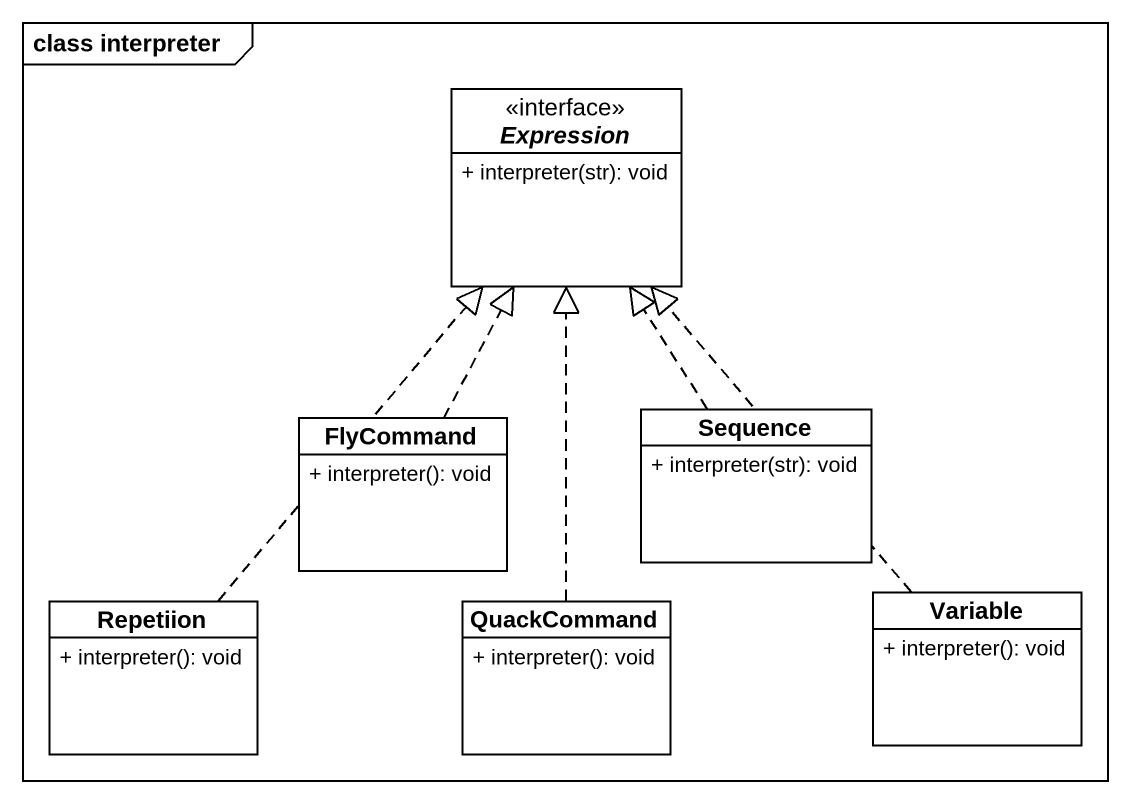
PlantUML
@startuml
mainframe class interpreter
hide circle
hide empty members
skinparam classAttributeIconSize 0
interface Expression {
  + interpreter(str): void
}
class FlyCommand {
  + interpreter(): void
}
class Sequence {
  + interpreter(str): void
}
class Variable {
  + interpreter(): void
}
class Repetiion {
  + interpreter(): void
}
class QuackCommand {
  + interpreter(): void
}
FlyCommand .up.|> Expression
Sequence .up.|> Expression
Variable .up.|> Expression
Repetiion .up.|> Expression
QuackCommand .up.|> Expression
@enduml
